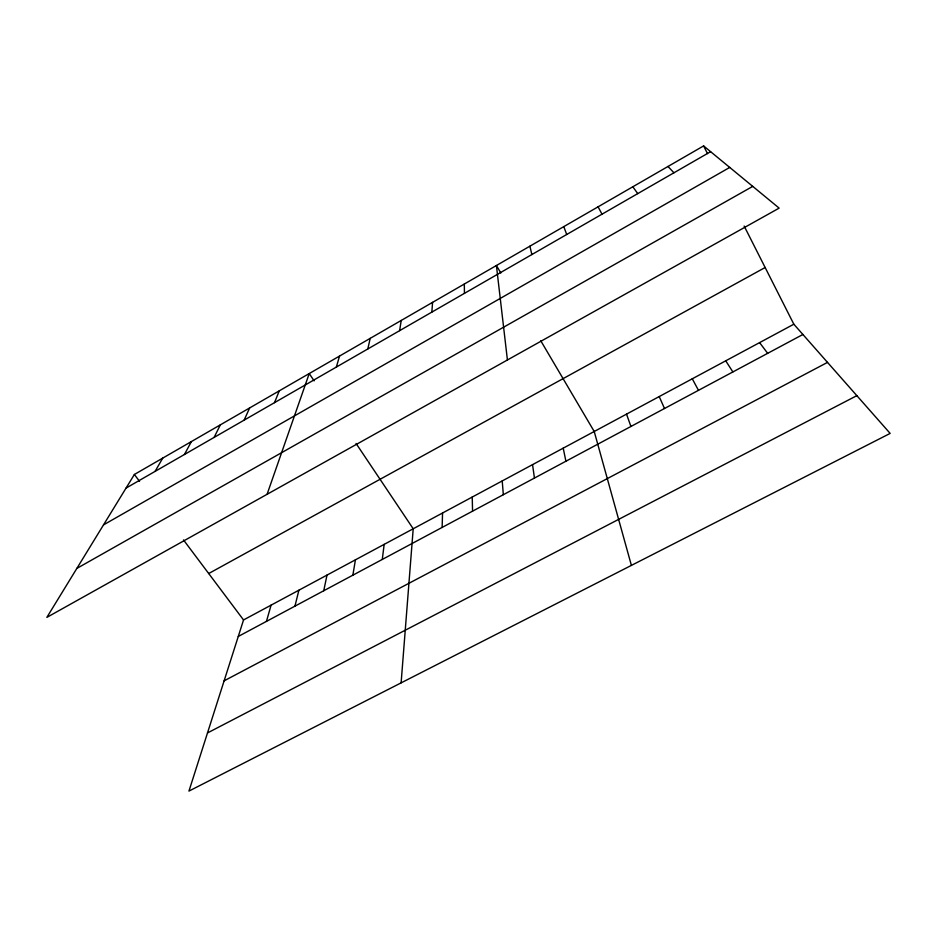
<?xml version="1.0" encoding="UTF-8"?>
<svg xmlns="http://www.w3.org/2000/svg" width="937" height="937" viewBox="0 0 937 937"><rect width="100%" height="100%" fill="white"/><g stroke="black" fill="none" stroke-linecap="round" stroke-linejoin="round"><path stroke-width="1.41" d="M442.135 527.426L442.557 512.996M431.852 312.103L432.566 302.358M401.118 682.85L413.205 528.773L356.072 443.47M382.284 559.436L384.17 544.374M399.63 330.644L401.2 320.466M352.851 575.177L355.439 559.822M323.745 590.743L327.013 575.095M367.808 348.962L370.197 338.362M294.944 606.145L298.903 590.205M266.459 621.383L271.074 605.161M336.348 367.07L339.534 356.06M793.838 324.214L243.538 619.954L188.946 791.086L890.15 433.409L793.838 324.214L744.154 226.04M267.08 494.303L309.233 373.558L314.118 380.844M274.518 402.652L279.273 390.846M244.135 420.139L249.64 407.946M214.105 437.415L220.347 424.859M184.425 454.504L191.382 441.585M155.073 471.393L162.722 458.123M134.389 474.473L46.85 617.389L779.139 208.119L703.605 145.914L134.389 474.473L139.508 481.302M126.05 488.095L710.609 151.689M103.503 524.896L729.736 167.43M76.846 568.419L752.739 186.381M208.705 573.526L765.142 267.513M238.279 636.457L802.904 334.486M224.119 680.836L827.512 362.385M207.499 732.945L856.84 395.648M667.987 166.47L673.937 172.783M759.591 342.614L767.672 353.331M183.511 539.946L243.538 619.954M632.826 186.768L637.734 193.619M725.73 360.815L732.863 371.942M500.815 272.972L496.411 265.511L507.421 359.984M540.778 340.799L594.222 431.488L631.397 565.398M692.279 378.794L698.475 390.331M598.087 206.819L601.999 214.186M703.605 145.914L707.494 153.621M659.215 396.562L664.497 408.509M563.781 226.625L566.709 234.496M626.525 414.131L630.929 426.464M529.897 246.185L531.853 254.548M563.207 448.155L565.913 461.227M532.544 464.635L534.441 478.057M502.22 480.939L503.333 494.701M472.225 497.055L472.564 511.157M464.307 284.04L464.447 293.351"/></g></svg>
